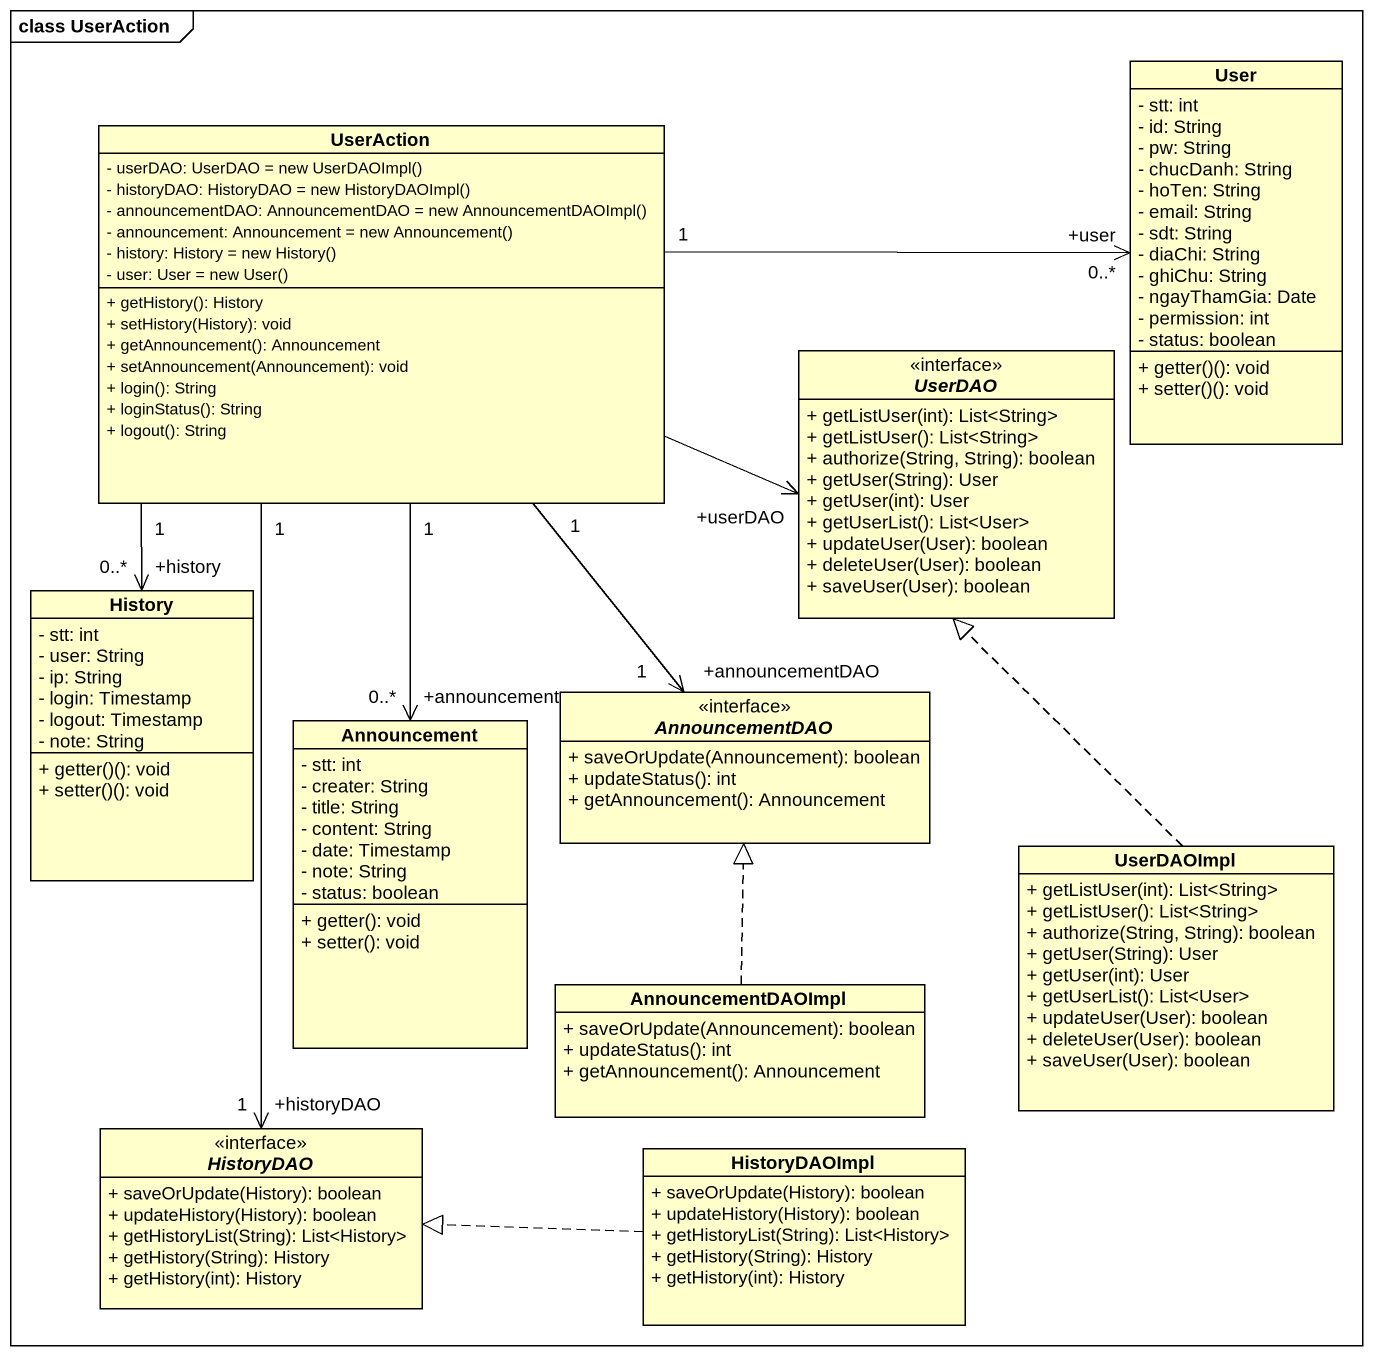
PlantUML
@startuml
mainframe class UserAction
hide circle
hide empty members
skinparam classAttributeIconSize 0
class User {
  - stt: int
  - id: String
  - pw: String
  - chucDanh: String
  - hoTen: String
  - email: String
  - sdt: String
  - diaChi: String
  - ghiChu: String
  - ngayThamGia: Date
  - permission: int
  - status: boolean
  + getter()(): void
  + setter()(): void
}
class UserAction {
  {field} - userDAO: UserDAO = new UserDAOImpl()
  {field} - historyDAO: HistoryDAO = new HistoryDAOImpl()
  {field} - announcementDAO: AnnouncementDAO = new AnnouncementDAOImpl()
  {field} - announcement: Announcement = new Announcement()
  {field} - history: History = new History()
  {field} - user: User = new User()
  + getHistory(): History
  + setHistory(History): void
  + getAnnouncement(): Announcement
  + setAnnouncement(Announcement): void
  + login(): String
  + loginStatus(): String
  + logout(): String
}
interface UserDAO <<interface>> {
  + getListUser(int): List<String>
  + getListUser(): List<String>
  + authorize(String, String): boolean
  + getUser(String): User
  + getUser(int): User
  + getUserList(): List<User>
  + updateUser(User): boolean
  + deleteUser(User): boolean
  + saveUser(User): boolean
}
class History {
  - stt: int
  - user: String
  - ip: String
  - login: Timestamp
  - logout: Timestamp
  - note: String
  + getter()(): void
  + setter()(): void
}
class Announcement {
  - stt: int
  - creater: String
  - title: String
  - content: String
  - date: Timestamp
  - note: String
  - status: boolean
  + getter(): void
  + setter(): void
}
interface AnnouncementDAO <<interface>> {
  + saveOrUpdate(Announcement): boolean
  + updateStatus(): int
  + getAnnouncement(): Announcement
}
class UserDAOImpl {
  + getListUser(int): List<String>
  + getListUser(): List<String>
  + authorize(String, String): boolean
  + getUser(String): User
  + getUser(int): User
  + getUserList(): List<User>
  + updateUser(User): boolean
  + deleteUser(User): boolean
  + saveUser(User): boolean
}
class AnnouncementDAOImpl {
  + saveOrUpdate(Announcement): boolean
  + updateStatus(): int
  + getAnnouncement(): Announcement
}
interface HistoryDAO <<interface>> {
  + saveOrUpdate(History): boolean
  + updateHistory(History): boolean
  + getHistoryList(String): List<History>
  + getHistory(String): History
  + getHistory(int): History
}
class HistoryDAOImpl {
  + saveOrUpdate(History): boolean
  + updateHistory(History): boolean
  + getHistoryList(String): List<History>
  + getHistory(String): History
  + getHistory(int): History
}
UserAction "1" -right-> "+user\n0..*" User
UserAction -right-> "+userDAO" UserDAO
UserAction "1" --> "+history\n0..*" History
UserAction "1" --> "+announcement\n0..*" Announcement
UserAction "1" --> "+announcementDAO\n1" AnnouncementDAO
UserAction "1" --> "+historyDAO\n1" HistoryDAO
UserDAOImpl .up.|> UserDAO
AnnouncementDAOImpl .up.|> AnnouncementDAO
HistoryDAOImpl .left.|> HistoryDAO
@enduml
